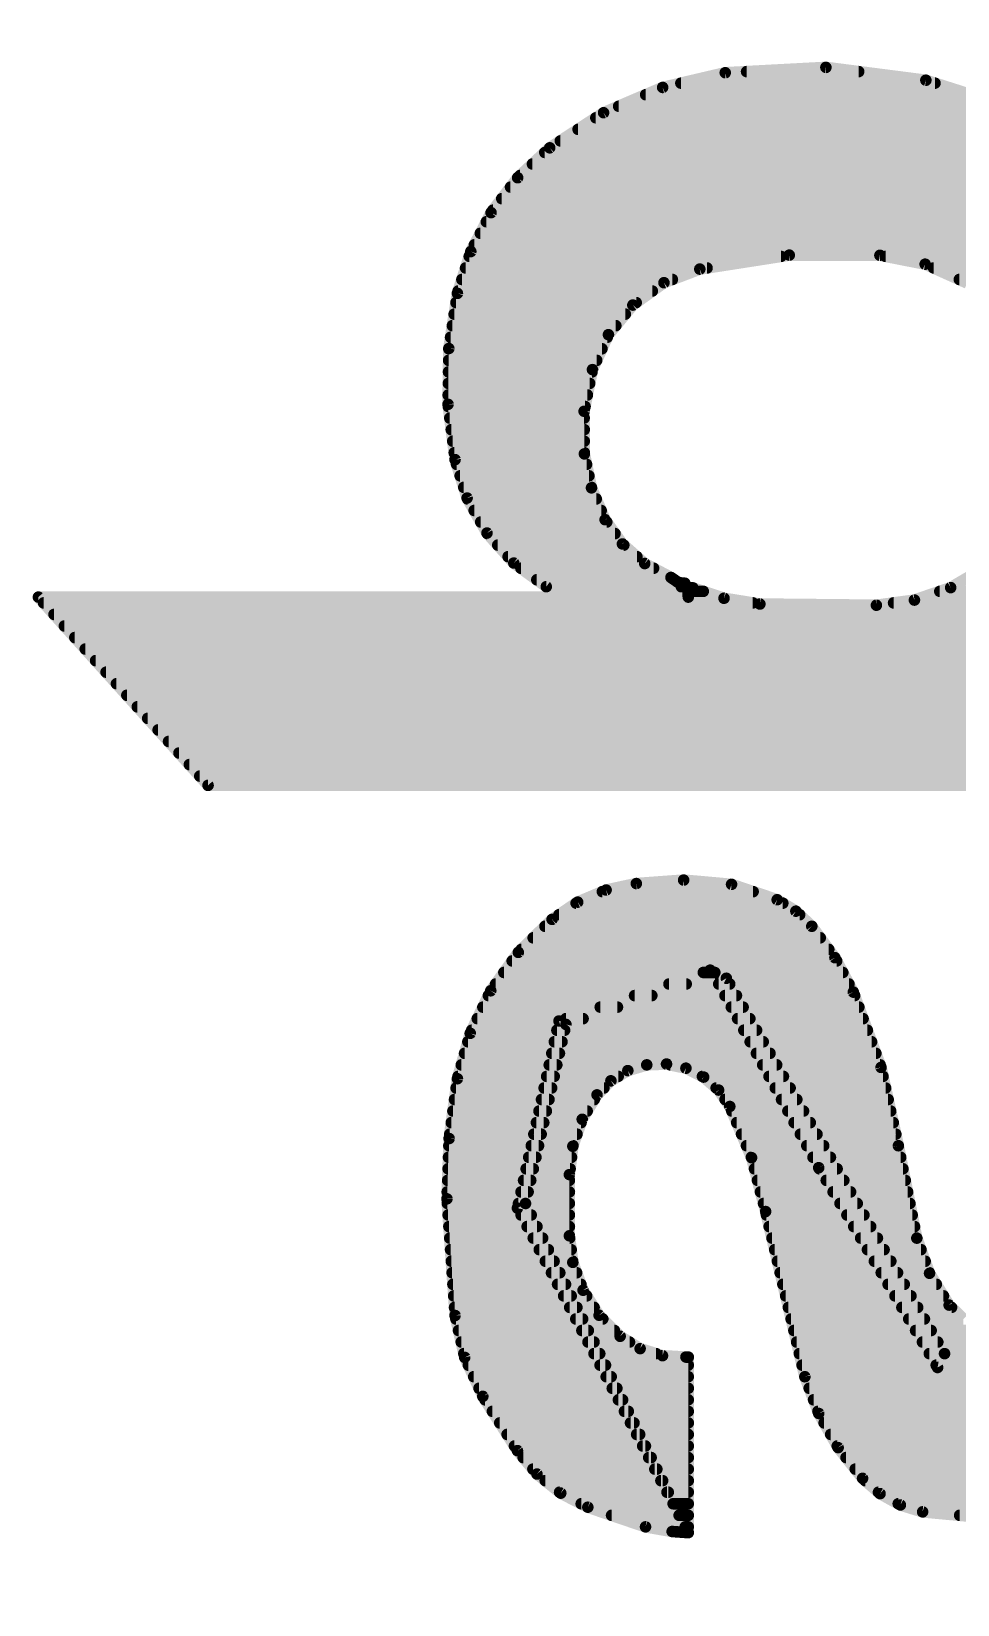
# Model space of a CAD drawing. Extents: x -6.3 to 52.2, y -19.1 to 23.1.
# Drawn here: x 7.496 to 9.533, y 5.189 to 8.648 of the extents above; entities that cross this region are included whole.
import ezdxf

# ---------------------------------------------------------------- set-up
doc = ezdxf.new("R2010")
doc.units = 0
for name, color, linetype in [('21', 41, 'CONTINUOUS'), ('22', 40, 'CONTINUOUS'), ('51', 53, 'CONTINUOUS')]:
    doc.layers.add(name, color=color, linetype=linetype)

msp = doc.modelspace()

# ---------------------------------------------------------------- linework, layer by layer
at = {"layer": '21', "const_width": 0.2032}
msp.add_lwpolyline([(10.932, 19.992, 0.6993), (10.932, -0.888)], format="xyb", dxfattribs=at)
at = {"layer": '22', "const_width": 0.0254}
for points in [[(9.2436, 8.5691), (9.0221, 8.5573)], [(9.4636, 8.5408), (9.2436, 8.5691)], [(9.0221, 8.5573), (8.8845, 8.525)], [(8.9245, 8.5344), (9.4837, 8.5344)], [(9.0691, 8.5598), (9.3158, 8.5598)], [(9.6749, 8.4734), (9.4636, 8.5408)], [(8.8845, 8.525), (8.7544, 8.4694)], [(8.847, 8.509), (9.5633, 8.509)], [(8.7544, 8.4694), (8.636, 8.3922)], [(8.7876, 8.4836), (9.6429, 8.4836)], [(8.6983, 8.4328), (9.7477, 8.4328)], [(8.7373, 8.4582), (9.7022, 8.4582)], [(8.6593, 8.4074), (9.7879, 8.4074)], [(8.636, 8.3922), (8.5653, 8.3264)], [(8.625, 8.382), (9.8165, 8.382)], [(8.5653, 8.3264), (8.5069, 8.2496)], [(8.5705, 8.3312), (9.8719, 8.3312)], [(8.5978, 8.3566), (9.8451, 8.3566)], [(8.5496, 8.3058), (9.8921, 8.3058)], [(8.5303, 8.2804), (9.9122, 8.2804)], [(8.5069, 8.2496), (8.4623, 8.164)], [(8.4964, 8.2296), (9.9477, 8.2296)], [(8.511, 8.255), (9.9323, 8.255)], [(8.4832, 8.2042), (9.963, 8.2042)], [(8.4623, 8.164), (8.4328, 8.0721)], [(8.4588, 8.1534), (9.145, 8.1534)], [(8.47, 8.1788), (9.9782, 8.1788)], [(8.9662, 8.1255), (9.1631, 8.1562)], [(9.1631, 8.1562), (9.3624, 8.1559)], [(9.3624, 8.1559), (9.462, 8.1364)], [(9.3751, 8.1534), (9.9913, 8.1534)], [(8.4507, 8.128), (8.9822, 8.128)], [(8.8873, 8.0956), (8.9662, 8.1255)], [(9.462, 8.1364), (9.5546, 8.0948)], [(9.4806, 8.128), (10.0012, 8.128)], [(8.4426, 8.1026), (8.9059, 8.1026)], [(8.8188, 8.0464), (8.8873, 8.0956)], [(9.5372, 8.1026), (10.0111, 8.1026)], [(8.4328, 8.0721), (8.4139, 7.9508)], [(8.4296, 8.0518), (8.8263, 8.0518)], [(8.4344, 8.0772), (8.8617, 8.0772)], [(8.4257, 8.0264), (8.8023, 8.0264)], [(8.7651, 7.9812), (8.8188, 8.0464)], [(8.4217, 8.001), (8.7814, 8.001)], [(8.73, 7.9045), (8.7651, 7.9812)], [(8.4139, 7.9508), (8.4122, 7.8281)], [(8.4139, 7.9502), (8.7509, 7.9502)], [(8.4178, 7.9756), (8.7625, 7.9756)], [(8.4135, 7.9248), (8.7393, 7.9248)], [(8.4132, 7.8994), (8.729, 7.8994)], [(8.7116, 7.8127), (8.73, 7.9045)], [(8.4125, 7.8486), (8.7188, 7.8486)], [(8.4128, 7.874), (8.7239, 7.874)], [(8.4122, 7.8281), (8.4277, 7.7064)], [(8.4128, 7.8232), (8.7137, 7.8232)], [(8.7122, 7.7191), (8.7116, 7.8127)], [(8.416, 7.7978), (8.7117, 7.7978)], [(8.4193, 7.7724), (8.7119, 7.7724)], [(8.4225, 7.747), (8.712, 7.747)], [(8.4258, 7.7216), (8.7122, 7.7216)], [(8.4277, 7.7064), (8.4541, 7.622)], [(8.7279, 7.6444), (8.7122, 7.7191)], [(8.4309, 7.6962), (8.717, 7.6962)], [(8.4388, 7.6708), (8.7223, 7.6708)], [(8.4468, 7.6454), (8.7277, 7.6454)], [(8.7579, 7.5743), (8.7279, 7.6444)], [(8.4541, 7.622), (8.4978, 7.545)], [(8.4552, 7.62), (8.7383, 7.62)], [(8.4697, 7.5946), (8.7492, 7.5946)], [(8.4841, 7.5692), (8.7615, 7.5692)], [(8.7958, 7.5211), (8.7579, 7.5743)], [(8.4978, 7.545), (8.5568, 7.479)], [(8.4989, 7.5438), (8.7796, 7.5438)], [(8.5216, 7.5184), (8.7989, 7.5184)], [(8.845, 7.478), (8.7958, 7.5211)], [(8.5443, 7.493), (8.8278, 7.493)], [(8.5568, 7.479), (8.6284, 7.427)], [(8.5725, 7.4676), (8.8645, 7.4676)], [(8.9027, 7.4473), (8.845, 7.478)], [(9.591, 7.4676), (9.5182, 7.425)], [(8.6075, 7.4422), (8.9103, 7.4422)], [(8.6284, 7.427), (8.9256, 7.427)], [(8.9103, 7.4422), (8.9027, 7.4473)], [(8.9184, 7.4366), (8.9103, 7.4422)], [(8.9281, 7.4346), (8.9184, 7.4366)], [(8.9256, 7.427), (8.9332, 7.4346)], [(8.9332, 7.4346), (8.9281, 7.4346)], [(8.9408, 7.4041), (7.5108, 7.4041)], [(7.5108, 7.4041), (7.8842, 6.9901)], [(7.5223, 7.3914), (9.0828, 7.3914)], [(8.9414, 7.4205), (8.9408, 7.4168)], [(8.9408, 7.4168), (8.9408, 7.4041)], [(8.9408, 7.4168), (8.9738, 7.4168)], [(8.9438, 7.4235), (8.9414, 7.4205)], [(8.9473, 7.4249), (8.9438, 7.4235)], [(8.951, 7.4244), (8.9473, 7.4249)], [(9.0195, 7.4016), (8.951, 7.4244)], [(9.0983, 7.3889), (9.0195, 7.4016)], [(9.4384, 7.3976), (9.3548, 7.3863)], [(9.3926, 7.3914), (9.8072, 7.3914)], [(9.5182, 7.425), (9.4384, 7.3976)], [(9.4943, 7.4168), (9.8353, 7.4168)], [(7.5452, 7.366), (10.0128, 7.366)], [(9.3548, 7.3863), (9.0983, 7.3889)], [(7.5681, 7.3406), (10.008, 7.3406)], [(7.591, 7.3152), (10.0032, 7.3152)], [(7.6139, 7.2898), (9.9984, 7.2898)], [(7.6368, 7.2644), (9.9936, 7.2644)], [(7.6597, 7.239), (9.9887, 7.239)], [(7.6826, 7.2136), (9.9839, 7.2136)], [(7.7055, 7.1882), (9.9791, 7.1882)], [(7.7284, 7.1628), (9.9743, 7.1628)], [(7.7513, 7.1374), (9.9695, 7.1374)], [(7.7743, 7.112), (9.9647, 7.112)], [(7.7972, 7.0866), (9.9599, 7.0866)], [(7.8201, 7.0612), (9.9551, 7.0612)], [(7.843, 7.0358), (9.9503, 7.0358)], [(7.8659, 7.0104), (9.9454, 7.0104)], [(7.8842, 6.9901), (9.9416, 6.9901)], [(8.7601, 6.7599), (8.8265, 6.7742)], [(8.8265, 6.7742), (8.9306, 6.7818)], [(8.9306, 6.7818), (9.0361, 6.7724)], [(9.0361, 6.7724), (9.1364, 6.7386)], [(8.6975, 6.7333), (8.7601, 6.7599)], [(8.7518, 6.7564), (9.0835, 6.7564)], [(9.1364, 6.7386), (9.1776, 6.7134)], [(8.6411, 6.6954), (8.6975, 6.7333)], [(8.6563, 6.7056), (9.1859, 6.7056)], [(8.694, 6.731), (9.1488, 6.731)], [(9.1776, 6.7134), (9.2126, 6.6802)], [(8.5668, 6.6228), (8.6411, 6.6954)], [(8.6255, 6.6802), (9.2126, 6.6802)], [(9.2126, 6.6802), (9.2635, 6.6111)], [(8.5995, 6.6548), (9.2313, 6.6548)], [(8.5062, 6.5384), (8.5668, 6.6228)], [(8.5533, 6.604), (9.2673, 6.604)], [(8.5735, 6.6294), (9.25, 6.6294)], [(9.2635, 6.6111), (9.304, 6.5354)], [(8.535, 6.5786), (9.2809, 6.5786)], [(8.6563, 6.4719), (8.9891, 6.5837)], [(8.9967, 6.5735), (8.6716, 6.4643)], [(8.9739, 6.5786), (8.9993, 6.5786)], [(8.9891, 6.5837), (9.0246, 6.5659)], [(9.2278, 6.1493), (8.9967, 6.5735)], [(9.0246, 6.5659), (9.5047, 5.7404)], [(8.461, 6.4449), (8.5062, 6.5384)], [(8.501, 6.5278), (8.8606, 6.5278)], [(8.5168, 6.5532), (8.9363, 6.5532)], [(8.8227, 6.5278), (9.0468, 6.5278)], [(8.8983, 6.5532), (9.032, 6.5532)], [(9.0078, 6.5532), (9.2945, 6.5532)], [(9.0216, 6.5278), (9.3068, 6.5278)], [(9.304, 6.5354), (9.365, 6.3699)], [(8.4888, 6.5024), (8.785, 6.5024)], [(8.7471, 6.5024), (9.0615, 6.5024)], [(9.0354, 6.5024), (9.3162, 6.5024)], [(8.4765, 6.477), (8.7094, 6.477)], [(8.5649, 6.0604), (8.6563, 6.4719)], [(8.6716, 6.4643), (8.5827, 6.0706)], [(8.6715, 6.477), (9.0763, 6.477)], [(9.0493, 6.477), (9.3255, 6.477)], [(8.4328, 6.3449), (8.461, 6.4449)], [(8.4558, 6.4262), (8.663, 6.4262)], [(8.4643, 6.4516), (8.6687, 6.4516)], [(8.6461, 6.4262), (9.1058, 6.4262)], [(8.6518, 6.4516), (9.0911, 6.4516)], [(9.0631, 6.4516), (9.3349, 6.4516)], [(9.077, 6.4262), (9.3442, 6.4262)], [(8.4486, 6.4008), (8.6573, 6.4008)], [(8.6405, 6.4008), (9.1206, 6.4008)], [(9.0908, 6.4008), (9.3536, 6.4008)], [(8.4414, 6.3754), (8.6515, 6.3754)], [(8.6349, 6.3754), (8.8494, 6.3754)], [(8.8078, 6.3628), (8.7706, 6.3403)], [(8.8494, 6.3754), (8.8078, 6.3628)], [(8.893, 6.3772), (8.8494, 6.3754)], [(8.9356, 6.3681), (8.893, 6.3772)], [(8.9016, 6.3754), (9.1354, 6.3754)], [(8.9746, 6.3486), (8.9356, 6.3681)], [(9.1046, 6.3754), (9.3629, 6.3754)], [(9.365, 6.3699), (9.4031, 6.1976)], [(8.4146, 6.2134), (8.4328, 6.3449)], [(8.43, 6.3246), (8.6401, 6.3246)], [(8.4342, 6.35), (8.6458, 6.35)], [(8.6236, 6.3246), (8.7551, 6.3246)], [(8.6292, 6.35), (8.7866, 6.35)], [(8.7706, 6.3403), (8.7401, 6.3094)], [(8.9719, 6.35), (9.1502, 6.35)], [(9.0075, 6.32), (8.9746, 6.3486)], [(9.0022, 6.3246), (9.1649, 6.3246)], [(9.0322, 6.284), (9.0075, 6.32)], [(9.1185, 6.35), (9.3694, 6.35)], [(9.1323, 6.3246), (9.375, 6.3246)], [(8.4265, 6.2992), (8.6343, 6.2992)], [(8.6179, 6.2992), (8.7339, 6.2992)], [(8.7401, 6.3094), (8.7074, 6.2558)], [(9.0218, 6.2992), (9.1797, 6.2992)], [(9.0801, 6.1713), (9.0322, 6.284)], [(9.1461, 6.2992), (9.3806, 6.2992)], [(8.4229, 6.2738), (8.6286, 6.2738)], [(8.6123, 6.2738), (8.7184, 6.2738)], [(8.7074, 6.2558), (8.6868, 6.1964)], [(9.0365, 6.2738), (9.1945, 6.2738)], [(9.16, 6.2738), (9.3862, 6.2738)], [(8.4159, 6.223), (8.6171, 6.223)], [(8.4194, 6.2484), (8.6228, 6.2484)], [(8.601, 6.223), (8.696, 6.223)], [(8.6067, 6.2484), (8.7049, 6.2484)], [(9.0473, 6.2484), (9.2093, 6.2484)], [(9.0581, 6.223), (9.224, 6.223)], [(9.1738, 6.2484), (9.3919, 6.2484)], [(9.1876, 6.223), (9.3975, 6.223)], [(8.4099, 6.0808), (8.4146, 6.2134)], [(8.414, 6.1976), (8.6114, 6.1976)], [(8.5954, 6.1976), (8.6872, 6.1976)], [(8.6868, 6.1964), (8.6792, 6.1341)], [(9.0689, 6.1976), (9.2388, 6.1976)], [(9.2015, 6.1976), (9.4031, 6.1976)], [(9.4031, 6.1976), (9.4437, 5.9944)], [(8.4122, 6.1468), (8.5999, 6.1468)], [(8.4131, 6.1722), (8.6056, 6.1722)], [(8.5841, 6.1468), (8.6808, 6.1468)], [(8.5897, 6.1722), (8.6839, 6.1722)], [(9.0797, 6.1722), (9.2536, 6.1722)], [(9.111, 6.0528), (9.0801, 6.1713)], [(9.0865, 6.1468), (9.2683, 6.1468)], [(9.2153, 6.1722), (9.4082, 6.1722)], [(9.4894, 5.7099), (9.2278, 6.1493)], [(9.2293, 6.1468), (9.4132, 6.1468)], [(8.4113, 6.1214), (8.5942, 6.1214)], [(8.5784, 6.1214), (8.6792, 6.1214)], [(8.6792, 6.1341), (8.6792, 5.9995)], [(9.0931, 6.1214), (9.2831, 6.1214)], [(9.2444, 6.1214), (9.4183, 6.1214)], [(8.4277, 5.8242), (8.4099, 6.0808)], [(8.4104, 6.096), (8.5884, 6.096)], [(8.5728, 6.096), (8.6792, 6.096)], [(9.0997, 6.096), (9.2979, 6.096)], [(9.2595, 6.096), (9.4234, 6.096)], [(8.4106, 6.0706), (8.5827, 6.0706)], [(8.4124, 6.0452), (8.5953, 6.0452)], [(8.9408, 5.3467), (8.5649, 6.0604)], [(8.5672, 6.0706), (8.6792, 6.0706)], [(8.5729, 6.0452), (8.6792, 6.0452)], [(8.5827, 6.0706), (8.9408, 5.3467)], [(9.1064, 6.0706), (9.3127, 6.0706)], [(9.1973, 5.6896), (9.111, 6.0528)], [(9.1128, 6.0452), (9.3274, 6.0452)], [(9.2747, 6.0706), (9.4285, 6.0706)], [(9.2898, 6.0452), (9.4336, 6.0452)], [(8.4141, 6.0198), (8.6078, 6.0198)], [(8.5863, 6.0198), (8.6792, 6.0198)], [(9.1188, 6.0198), (9.3422, 6.0198)], [(9.3049, 6.0198), (9.4386, 6.0198)], [(8.4159, 5.9944), (8.6204, 5.9944)], [(8.5997, 5.9944), (8.6799, 5.9944)], [(8.6792, 5.9995), (8.6868, 5.9411)], [(9.1249, 5.9944), (9.357, 5.9944)], [(9.32, 5.9944), (9.4437, 5.9944)], [(9.4437, 5.9944), (9.4717, 5.9171)], [(8.4177, 5.969), (8.633, 5.969)], [(8.4194, 5.9436), (8.6455, 5.9436)], [(8.613, 5.969), (8.6832, 5.969)], [(8.6264, 5.9436), (8.6865, 5.9436)], [(8.6868, 5.9411), (8.7094, 5.8798)], [(9.1309, 5.969), (9.3717, 5.969)], [(9.137, 5.9436), (9.3865, 5.9436)], [(9.3351, 5.969), (9.4529, 5.969)], [(9.3503, 5.9436), (9.4621, 5.9436)], [(8.4212, 5.9182), (8.6581, 5.9182)], [(8.6398, 5.9182), (8.6952, 5.9182)], [(9.143, 5.9182), (9.4013, 5.9182)], [(9.3654, 5.9182), (9.4713, 5.9182)], [(9.4717, 5.9171), (9.5148, 5.8471)], [(8.4229, 5.8928), (8.6707, 5.8928)], [(8.6532, 5.8928), (8.7046, 5.8928)], [(8.7094, 5.8798), (8.7446, 5.8247)], [(9.149, 5.8928), (9.4161, 5.8928)], [(9.3805, 5.8928), (9.4866, 5.8928)], [(8.4247, 5.8674), (8.6832, 5.8674)], [(8.4265, 5.842), (8.6958, 5.842)], [(8.6666, 5.8674), (8.7173, 5.8674)], [(8.6799, 5.842), (8.7336, 5.842)], [(9.1551, 5.8674), (9.4308, 5.8674)], [(9.1611, 5.842), (9.4456, 5.842)], [(9.3956, 5.8674), (9.5023, 5.8674)], [(9.4108, 5.842), (9.5201, 5.842)], [(9.5148, 5.8471), (9.5466, 5.8164)], [(8.4489, 5.7321), (8.4277, 5.8242)], [(8.4295, 5.8166), (8.7083, 5.8166)], [(8.6933, 5.8166), (8.7527, 5.8166)], [(8.7446, 5.8247), (8.7909, 5.7785)], [(9.1671, 5.8166), (9.4604, 5.8166)], [(9.4259, 5.8166), (9.5464, 5.8166)], [(8.4353, 5.7912), (8.7209, 5.7912)], [(8.4412, 5.7658), (8.7335, 5.7658)], [(8.7067, 5.7912), (8.7782, 5.7912)], [(8.7201, 5.7658), (8.8115, 5.7658)], [(8.7909, 5.7785), (8.8349, 5.7514)], [(9.1732, 5.7912), (9.4752, 5.7912)], [(9.1792, 5.7658), (9.4899, 5.7658)], [(9.441, 5.7912), (9.6151, 5.7912)], [(9.4561, 5.7658), (9.8227, 5.7658)], [(8.447, 5.7404), (8.746, 5.7404)], [(8.4887, 5.6464), (8.4489, 5.7321)], [(8.7334, 5.7404), (8.8696, 5.7404)], [(8.8349, 5.7514), (8.8841, 5.7358)], [(8.8841, 5.7358), (8.9357, 5.7328)], [(8.9357, 5.7328), (8.9408, 5.7328)], [(8.9408, 5.7328), (8.9408, 5.3467)], [(9.1852, 5.7404), (9.5047, 5.7404)], [(9.4712, 5.7404), (9.8161, 5.7404)], [(9.5047, 5.7404), (9.779, 5.6921)], [(8.4569, 5.715), (8.7586, 5.715)], [(8.7468, 5.715), (8.9408, 5.715)], [(9.1913, 5.715), (9.6489, 5.715)], [(9.4864, 5.715), (9.8094, 5.715)], [(9.7942, 5.6566), (9.4894, 5.7099)], [(8.4687, 5.6896), (8.7712, 5.6896)], [(8.4804, 5.6642), (8.7837, 5.6642)], [(8.7602, 5.6896), (8.9408, 5.6896)], [(8.7736, 5.6642), (8.9408, 5.6642)], [(9.2279, 5.6088), (9.1973, 5.6896)], [(9.1973, 5.6896), (9.9958, 5.6896)], [(9.2069, 5.6642), (9.9859, 5.6642)], [(8.5649, 5.527), (8.4887, 5.6464)], [(8.4936, 5.6388), (8.7963, 5.6388)], [(8.787, 5.6388), (8.9408, 5.6388)], [(9.2165, 5.6388), (9.9729, 5.6388)], [(8.5098, 5.6134), (8.8089, 5.6134)], [(8.8003, 5.6134), (8.9408, 5.6134)], [(9.2261, 5.6134), (9.96, 5.6134)], [(9.2705, 5.5337), (9.2279, 5.6088)], [(8.526, 5.588), (8.8214, 5.588)], [(8.5422, 5.5626), (8.834, 5.5626)], [(8.8137, 5.588), (8.9408, 5.588)], [(8.8271, 5.5626), (8.9408, 5.5626)], [(9.2397, 5.588), (9.947, 5.588)], [(9.2541, 5.5626), (9.9341, 5.5626)], [(8.5584, 5.5372), (8.8466, 5.5372)], [(8.6079, 5.4755), (8.5649, 5.527)], [(8.8405, 5.5372), (8.9408, 5.5372)], [(9.2686, 5.5372), (9.9184, 5.5372)], [(9.3243, 5.4661), (9.2705, 5.5337)], [(8.5776, 5.5118), (8.8591, 5.5118)], [(8.8538, 5.5118), (8.9408, 5.5118)], [(9.288, 5.5118), (9.8986, 5.5118)], [(8.5989, 5.4864), (8.8717, 5.4864)], [(8.6603, 5.4335), (8.6079, 5.4755)], [(8.6261, 5.461), (8.8843, 5.461)], [(8.8672, 5.4864), (8.9408, 5.4864)], [(8.8806, 5.461), (8.9408, 5.461)], [(9.3082, 5.4864), (9.8739, 5.4864)], [(9.3628, 5.4325), (9.3243, 5.4661)], [(9.3301, 5.461), (9.8446, 5.461)], [(8.6577, 5.4356), (8.8968, 5.4356)], [(8.7198, 5.4026), (8.6603, 5.4335)], [(8.894, 5.4356), (8.9408, 5.4356)], [(9.3593, 5.4356), (9.8006, 5.4356)], [(9.4075, 5.4075), (9.3628, 5.4325)], [(8.7052, 5.4102), (8.9094, 5.4102)], [(8.8468, 5.3594), (8.7198, 5.4026)], [(8.7721, 5.3848), (8.922, 5.3848)], [(8.9074, 5.4102), (8.9408, 5.4102)], [(8.9207, 5.3848), (8.9408, 5.3848)], [(9.4028, 5.4102), (9.7303, 5.4102)], [(9.4564, 5.3924), (9.4075, 5.4075)], [(9.57, 5.3818), (9.4564, 5.3924)], [(9.538, 5.3848), (9.5962, 5.3848)], [(8.9052, 5.3492), (8.8468, 5.3594)], [(8.8468, 5.3594), (8.9345, 5.3594)], [(8.9341, 5.3594), (8.9408, 5.3594)], [(8.9408, 5.3467), (8.9052, 5.3492)]]:
    msp.add_lwpolyline(points, dxfattribs=at)
at = {"layer": '22', "const_width": 0.0127}
for points in [[(9.2444, 8.5754, 1), (9.2428, 8.5628)], [(9.2439, 8.5627, 1), (9.2433, 8.5754)], [(8.9245, 8.5407, 1), (8.9245, 8.5281)], [(9.0218, 8.5636, 1), (9.0224, 8.551)], [(9.0236, 8.5511, 1), (9.0206, 8.5635)], [(9.0691, 8.5662, 1), (9.0691, 8.5535)], [(9.3158, 8.5535, 1), (9.3158, 8.5662)], [(9.4655, 8.5469, 1), (9.4617, 8.5348)], [(9.4628, 8.5345, 1), (9.4644, 8.5471)], [(9.4837, 8.5281, 1), (9.4837, 8.5407)], [(8.847, 8.5153, 1), (8.847, 8.5027)], [(8.883, 8.5312, 1), (8.8859, 8.5188)], [(8.8869, 8.5192, 1), (8.882, 8.5308)], [(8.752, 8.4752, 1), (8.7569, 8.4636)], [(8.7579, 8.4641, 1), (8.751, 8.4747)], [(8.7876, 8.49, 1), (8.7876, 8.4773)], [(8.6983, 8.4391, 1), (8.6983, 8.4265)], [(8.7373, 8.4645, 1), (8.7373, 8.4519)], [(8.6593, 8.4138, 1), (8.6593, 8.4011)], [(8.625, 8.3883, 1), (8.625, 8.3757)], [(8.6325, 8.3975, 1), (8.6395, 8.3869)], [(8.6403, 8.3876, 1), (8.6317, 8.3968)], [(8.561, 8.3311, 1), (8.5697, 8.3218)], [(8.5704, 8.3226, 1), (8.5603, 8.3303)], [(8.5705, 8.3376, 1), (8.5705, 8.3249)], [(8.5978, 8.3629, 1), (8.5978, 8.3503)], [(8.5496, 8.3121, 1), (8.5496, 8.2995)], [(8.5303, 8.2867, 1), (8.5303, 8.2741)], [(8.4964, 8.2359, 1), (8.4964, 8.2233)], [(8.5018, 8.2535, 1), (8.5119, 8.2458)], [(8.5125, 8.2467, 1), (8.5012, 8.2526)], [(8.511, 8.2614, 1), (8.511, 8.2487)], [(8.4832, 8.2105, 1), (8.4832, 8.1979)], [(8.4588, 8.1597, 1), (8.4588, 8.1471)], [(8.4566, 8.167, 1), (8.4679, 8.1611)], [(8.4683, 8.1621, 1), (8.4562, 8.166)], [(8.47, 8.1852, 1), (8.47, 8.1725)], [(9.145, 8.1471, 1), (9.145, 8.1597)], [(9.1631, 8.1626, 1), (9.1631, 8.1499)], [(9.1641, 8.15, 1), (9.1621, 8.1625)], [(9.3636, 8.1621, 1), (9.3612, 8.1497)], [(9.3624, 8.1496, 1), (9.3624, 8.1622)], [(9.3751, 8.1597, 1), (9.3751, 8.1471)], [(8.4507, 8.1343, 1), (8.4507, 8.1217)], [(8.9652, 8.1318, 1), (8.9672, 8.1192)], [(8.9685, 8.1196, 1), (8.9639, 8.1314)], [(8.9822, 8.1217, 1), (8.9822, 8.1343)], [(9.4646, 8.1421, 1), (9.4594, 8.1306)], [(9.4608, 8.1301, 1), (9.4632, 8.1426)], [(9.4806, 8.1343, 1), (9.4806, 8.1217)], [(8.4426, 8.109, 1), (8.4426, 8.0963)], [(8.8851, 8.1015, 1), (8.8896, 8.0896)], [(8.891, 8.0904, 1), (8.8836, 8.1007)], [(8.9059, 8.0963, 1), (8.9059, 8.109)], [(9.5372, 8.109, 1), (9.5372, 8.0963)], [(8.4296, 8.0581, 1), (8.4296, 8.0455)], [(8.4391, 8.0711, 1), (8.4265, 8.0731)], [(8.4268, 8.074, 1), (8.4388, 8.0702)], [(8.4344, 8.0836, 1), (8.4344, 8.0709)], [(8.8263, 8.0455, 1), (8.8263, 8.0581)], [(8.8617, 8.0709, 1), (8.8617, 8.0836)], [(8.4257, 8.0328, 1), (8.4257, 8.0201)], [(8.8023, 8.0201, 1), (8.8023, 8.0328)], [(8.8151, 8.0515, 1), (8.8225, 8.0412)], [(8.8237, 8.0423, 1), (8.8139, 8.0504)], [(8.4217, 8.0074, 1), (8.4217, 7.9947)], [(8.7602, 7.9853, 1), (8.77, 7.9772)], [(8.7709, 7.9786, 1), (8.7593, 7.9839)], [(8.7814, 7.9947, 1), (8.7814, 8.0074)], [(8.4202, 7.9508, 1), (8.4075, 7.9509)], [(8.4139, 7.9566, 1), (8.4139, 7.9439)], [(8.4076, 7.9518, 1), (8.4202, 7.9499)], [(8.4178, 7.982, 1), (8.4178, 7.9692)], [(8.7509, 7.9439, 1), (8.7509, 7.9566)], [(8.7625, 7.9692, 1), (8.7625, 7.982)], [(8.4135, 7.9312, 1), (8.4135, 7.9184)], [(8.7393, 7.9184, 1), (8.7393, 7.9312)], [(8.4132, 7.9058, 1), (8.4132, 7.893)], [(8.7242, 7.9071, 1), (8.7358, 7.9019)], [(8.7362, 7.9033, 1), (8.7238, 7.9057)], [(8.729, 7.893, 1), (8.729, 7.9058)], [(8.4125, 7.855, 1), (8.4125, 7.8422)], [(8.4128, 7.8804, 1), (8.4128, 7.8677)], [(8.7188, 7.8422, 1), (8.7188, 7.855)], [(8.7239, 7.8677, 1), (8.7239, 7.8804)], [(8.4058, 7.8282, 1), (8.4185, 7.828)], [(8.4185, 7.8289, 1), (8.4059, 7.8273)], [(8.4128, 7.8296, 1), (8.4128, 7.8168)], [(8.718, 7.8128, 1), (8.7053, 7.8127)], [(8.7054, 7.814, 1), (8.7178, 7.8115)], [(8.7137, 7.8168, 1), (8.7137, 7.8296)], [(8.416, 7.8042, 1), (8.416, 7.7915)], [(8.4193, 7.7788, 1), (8.4193, 7.766)], [(8.7117, 7.7915, 1), (8.7117, 7.8042)], [(8.7119, 7.766, 1), (8.7119, 7.7788)], [(8.4225, 7.7534, 1), (8.4225, 7.7407)], [(8.712, 7.7407, 1), (8.712, 7.7534)], [(8.4258, 7.728, 1), (8.4258, 7.7153)], [(8.4338, 7.7083, 1), (8.4216, 7.7045)], [(8.7184, 7.7204, 1), (8.706, 7.7178)], [(8.7059, 7.7191, 1), (8.7185, 7.7191)], [(8.7122, 7.7153, 1), (8.7122, 7.728)], [(8.4214, 7.7056, 1), (8.434, 7.7072)], [(8.4309, 7.7026, 1), (8.4309, 7.6898)], [(8.4388, 7.6772, 1), (8.4388, 7.6645)], [(8.717, 7.6898, 1), (8.717, 7.7026)], [(8.7223, 7.6645, 1), (8.7223, 7.6772)], [(8.4468, 7.6518, 1), (8.4468, 7.6391)], [(8.7337, 7.6469, 1), (8.722, 7.6419)], [(8.7217, 7.6431, 1), (8.7341, 7.6457)], [(8.7277, 7.6391, 1), (8.7277, 7.6518)], [(8.4597, 7.6251, 1), (8.4486, 7.6188)], [(8.4481, 7.6201, 1), (8.4602, 7.6238)], [(8.4552, 7.6264, 1), (8.4552, 7.6136)], [(8.7383, 7.6136, 1), (8.7383, 7.6264)], [(8.4697, 7.601, 1), (8.4697, 7.5883)], [(8.4841, 7.5756, 1), (8.4841, 7.5629)], [(8.7492, 7.5883, 1), (8.7492, 7.601)], [(8.7631, 7.578, 1), (8.7527, 7.5706)], [(8.7521, 7.5718, 1), (8.7637, 7.5768)], [(8.7615, 7.5629, 1), (8.7615, 7.5756)], [(8.5026, 7.5492, 1), (8.4931, 7.5408)], [(8.4923, 7.5419, 1), (8.5034, 7.5481)], [(8.4989, 7.5502, 1), (8.4989, 7.5374)], [(8.7796, 7.5374, 1), (8.7796, 7.5502)], [(8.5216, 7.5248, 1), (8.5216, 7.5121)], [(8.8, 7.5258, 1), (8.7917, 7.5163)], [(8.7907, 7.5174, 1), (8.801, 7.5248)], [(8.7989, 7.5121, 1), (8.7989, 7.5248)], [(8.5443, 7.4994, 1), (8.5443, 7.4867)], [(8.5605, 7.4842, 1), (8.5531, 7.4739)], [(8.5521, 7.4748, 1), (8.5615, 7.4833)], [(8.5725, 7.474, 1), (8.5725, 7.4612)], [(8.8278, 7.4867, 1), (8.8278, 7.4994)], [(8.848, 7.4836, 1), (8.842, 7.4724)], [(8.8408, 7.4732, 1), (8.8492, 7.4827)], [(8.8645, 7.4612, 1), (8.8645, 7.474)], [(8.6075, 7.4486, 1), (8.6075, 7.4359)], [(8.6284, 7.4334, 1), (8.6284, 7.4207)], [(8.6247, 7.4219, 1), (8.6321, 7.4321)], [(8.9062, 7.4526, 1), (8.8992, 7.442)], [(8.8997, 7.4417, 1), (8.9057, 7.4529)], [(8.9139, 7.4474, 1), (8.9067, 7.437)], [(8.9068, 7.4369, 1), (8.9138, 7.4475)], [(8.9103, 7.4359, 1), (8.9103, 7.4486)], [(8.9197, 7.4428, 1), (8.9172, 7.4304)], [(8.9148, 7.4314, 1), (8.922, 7.4418)], [(8.9281, 7.441, 1), (8.9281, 7.4283)], [(8.9256, 7.4207, 1), (8.9256, 7.4334)], [(8.9268, 7.4284, 1), (8.9294, 7.4408)], [(8.9377, 7.4301, 1), (8.9287, 7.4391)], [(8.9332, 7.4283, 1), (8.9332, 7.441)], [(7.5108, 7.4105, 1), (7.5108, 7.3978)], [(7.5155, 7.4084, 1), (7.5061, 7.3998)], [(7.5223, 7.3978, 1), (7.5223, 7.385)], [(8.9211, 7.4315, 1), (8.9301, 7.4225)], [(8.9408, 7.4232, 1), (8.9408, 7.4104)], [(8.9345, 7.4178, 1), (8.9471, 7.4158)], [(8.9472, 7.4168, 1), (8.9345, 7.4168)], [(8.9345, 7.4041, 1), (8.9472, 7.4041)], [(8.9364, 7.4245, 1), (8.9464, 7.4166)], [(8.9477, 7.4195, 1), (8.9351, 7.4215)], [(8.9414, 7.4294, 1), (8.9461, 7.4176)], [(8.9487, 7.4195, 1), (8.9388, 7.4274)], [(8.9481, 7.4312, 1), (8.9464, 7.4186)], [(8.9408, 7.3978, 1), (8.9408, 7.4105)], [(8.953, 7.4304, 1), (8.949, 7.4184)], [(8.9496, 7.419, 1), (8.9449, 7.4308)], [(8.9502, 7.4181, 1), (8.9518, 7.4307)], [(8.9738, 7.4104, 1), (8.9738, 7.4232)], [(9.0205, 7.4079, 1), (9.0185, 7.3953)], [(9.0175, 7.3956, 1), (9.0215, 7.4076)], [(9.0828, 7.385, 1), (9.0828, 7.3978)], [(9.3926, 7.3978, 1), (9.3926, 7.385)], [(9.4363, 7.4036, 1), (9.4405, 7.3916)], [(9.4393, 7.3913, 1), (9.4376, 7.4039)], [(9.4943, 7.4232, 1), (9.4943, 7.4104)], [(9.515, 7.4305, 1), (9.5214, 7.4195)], [(9.5202, 7.419, 1), (9.5161, 7.431)], [(7.5452, 7.3724, 1), (7.5452, 7.3597)], [(9.0984, 7.3952, 1), (9.0982, 7.3826)], [(9.0973, 7.3826, 1), (9.0993, 7.3952)], [(9.354, 7.3926, 1), (9.3556, 7.38)], [(9.3547, 7.38, 1), (9.3549, 7.3926)], [(7.5681, 7.347, 1), (7.5681, 7.3342)], [(7.591, 7.3216, 1), (7.591, 7.3088)], [(7.6139, 7.2962, 1), (7.6139, 7.2835)], [(7.6368, 7.2708, 1), (7.6368, 7.258)], [(7.6597, 7.2454, 1), (7.6597, 7.2327)], [(7.6826, 7.22, 1), (7.6826, 7.2073)], [(7.7055, 7.1946, 1), (7.7055, 7.1818)], [(7.7284, 7.1692, 1), (7.7284, 7.1565)], [(7.7513, 7.1438, 1), (7.7513, 7.1311)], [(7.7743, 7.1184, 1), (7.7743, 7.1056)], [(7.7972, 7.093, 1), (7.7972, 7.0803)], [(7.8201, 7.0676, 1), (7.8201, 7.0549)], [(7.843, 7.0422, 1), (7.843, 7.0294)], [(7.8659, 7.0168, 1), (7.8659, 7.0041)], [(7.8842, 6.9965, 1), (7.8842, 6.9837)], [(7.8795, 6.9858, 1), (7.8889, 6.9944)], [(8.826, 6.7805, 1), (8.827, 6.7679)], [(8.8278, 6.768, 1), (8.8252, 6.7804)], [(8.9312, 6.7881, 1), (8.93, 6.7755)], [(8.9311, 6.7755, 1), (8.9301, 6.7881)], [(9.0381, 6.7784, 1), (9.034, 6.7664)], [(9.0355, 6.7661, 1), (9.0366, 6.7787)], [(8.7518, 6.7628, 1), (8.7518, 6.75)], [(8.7587, 6.7661, 1), (8.7614, 6.7537)], [(8.7625, 6.7541, 1), (8.7576, 6.7658)], [(9.0835, 6.75, 1), (9.0835, 6.7628)], [(9.1397, 6.744, 1), (9.1331, 6.7332)], [(9.1344, 6.7326, 1), (9.1384, 6.7446)], [(8.6563, 6.712, 1), (8.6563, 6.6993)], [(8.694, 6.7374, 1), (8.694, 6.7247)], [(8.695, 6.7392, 1), (8.7, 6.7275)], [(8.701, 6.7281, 1), (8.694, 6.7386)], [(9.1488, 6.7247, 1), (9.1488, 6.7374)], [(9.182, 6.718, 1), (9.1732, 6.7088)], [(9.1743, 6.708, 1), (9.1809, 6.7189)], [(9.1859, 6.6993, 1), (9.1859, 6.712)], [(8.6255, 6.6866, 1), (8.6255, 6.6738)], [(8.6376, 6.7007, 1), (8.6446, 6.6901)], [(8.6455, 6.6909, 1), (8.6367, 6.6999)], [(9.2177, 6.684, 1), (9.2075, 6.6764)], [(9.2082, 6.6756, 1), (9.217, 6.6848)], [(9.2126, 6.6738, 1), (9.2126, 6.6866)], [(8.5995, 6.6612, 1), (8.5995, 6.6485)], [(9.2313, 6.6485, 1), (9.2313, 6.6612)], [(8.5533, 6.6104, 1), (8.5533, 6.5976)], [(8.5624, 6.6273, 1), (8.5712, 6.6183)], [(8.572, 6.6191, 1), (8.5616, 6.6265)], [(8.5735, 6.6358, 1), (8.5735, 6.6231)], [(9.25, 6.6231, 1), (9.25, 6.6358)], [(9.2691, 6.6141, 1), (9.2579, 6.6081)], [(9.2584, 6.6073, 1), (9.2686, 6.6148)], [(9.2673, 6.5976, 1), (9.2673, 6.6104)], [(8.535, 6.585, 1), (8.535, 6.5723)], [(8.9739, 6.585, 1), (8.9739, 6.5723)], [(8.9919, 6.5894, 1), (8.9863, 6.578)], [(8.9911, 6.5777, 1), (8.9871, 6.5897)], [(9.0023, 6.5765, 1), (8.9911, 6.5705)], [(8.9987, 6.5675, 1), (8.9947, 6.5795)], [(8.9993, 6.5723, 1), (8.9993, 6.585)], [(9.0301, 6.5691, 1), (9.0191, 6.5627)], [(9.0218, 6.5602, 1), (9.0274, 6.5716)], [(9.2809, 6.5723, 1), (9.2809, 6.585)], [(8.501, 6.5342, 1), (8.501, 6.5214)], [(8.501, 6.5421, 1), (8.5113, 6.5347)], [(8.5119, 6.5357, 1), (8.5004, 6.5412)], [(8.5168, 6.5596, 1), (8.5168, 6.5469)], [(8.8227, 6.5342, 1), (8.8227, 6.5214)], [(8.8606, 6.5214, 1), (8.8606, 6.5342)], [(8.8983, 6.5596, 1), (8.8983, 6.5469)], [(8.9363, 6.5469, 1), (8.9363, 6.5596)], [(9.0078, 6.5596, 1), (9.0078, 6.5469)], [(9.0216, 6.5342, 1), (9.0216, 6.5214)], [(9.032, 6.5469, 1), (9.032, 6.5596)], [(9.0468, 6.5214, 1), (9.0468, 6.5342)], [(9.2945, 6.5469, 1), (9.2945, 6.5596)], [(9.31, 6.5376, 1), (9.298, 6.5332)], [(9.2984, 6.5324, 1), (9.3096, 6.5384)], [(9.3068, 6.5214, 1), (9.3068, 6.5342)], [(8.4888, 6.5088, 1), (8.4888, 6.4961)], [(8.7471, 6.5088, 1), (8.7471, 6.4961)], [(8.785, 6.4961, 1), (8.785, 6.5088)], [(9.0354, 6.5088, 1), (9.0354, 6.4961)], [(9.0615, 6.4961, 1), (9.0615, 6.5088)], [(9.3162, 6.4961, 1), (9.3162, 6.5088)], [(8.4765, 6.4834, 1), (8.4765, 6.4707)], [(8.6543, 6.4779, 1), (8.6583, 6.4659)], [(8.6625, 6.4705, 1), (8.6501, 6.4733)], [(8.6715, 6.4834, 1), (8.6715, 6.4707)], [(8.6696, 6.4703, 1), (8.6736, 6.4583)], [(8.6778, 6.4629, 1), (8.6654, 6.4657)], [(8.7094, 6.4707, 1), (8.7094, 6.4834)], [(9.0493, 6.4834, 1), (9.0493, 6.4707)], [(9.0763, 6.4707, 1), (9.0763, 6.4834)], [(9.3255, 6.4707, 1), (9.3255, 6.4834)], [(8.4558, 6.4326, 1), (8.4558, 6.4199)], [(8.4553, 6.4476, 1), (8.4668, 6.4421)], [(8.4672, 6.4431, 1), (8.4549, 6.4466)], [(8.4643, 6.458, 1), (8.4643, 6.4452)], [(8.6461, 6.4326, 1), (8.6461, 6.4199)], [(8.6518, 6.458, 1), (8.6518, 6.4452)], [(8.663, 6.4199, 1), (8.663, 6.4326)], [(8.6687, 6.4452, 1), (8.6687, 6.458)], [(9.0631, 6.458, 1), (9.0631, 6.4452)], [(9.077, 6.4326, 1), (9.077, 6.4199)], [(9.0911, 6.4452, 1), (9.0911, 6.458)], [(9.1058, 6.4199, 1), (9.1058, 6.4326)], [(9.3349, 6.4452, 1), (9.3349, 6.458)], [(9.3442, 6.4199, 1), (9.3442, 6.4326)], [(8.4486, 6.4072, 1), (8.4486, 6.3944)], [(8.6405, 6.4072, 1), (8.6405, 6.3944)], [(8.6573, 6.3944, 1), (8.6573, 6.4072)], [(9.0908, 6.4072, 1), (9.0908, 6.3944)], [(9.1206, 6.3944, 1), (9.1206, 6.4072)], [(9.3536, 6.3944, 1), (9.3536, 6.4072)], [(8.4414, 6.3818, 1), (8.4414, 6.369)], [(8.6349, 6.3818, 1), (8.6349, 6.369)], [(8.6515, 6.369, 1), (8.6515, 6.3818)], [(8.806, 6.3689, 1), (8.8097, 6.3567)], [(8.8111, 6.3574, 1), (8.8045, 6.3682)], [(8.8491, 6.3817, 1), (8.8497, 6.3691)], [(8.8512, 6.3693, 1), (8.8476, 6.3815)], [(8.8494, 6.369, 1), (8.8494, 6.3818)], [(8.8943, 6.3835, 1), (8.8917, 6.371)], [(8.8932, 6.3709, 1), (8.8927, 6.3836)], [(8.9016, 6.3818, 1), (8.9016, 6.369)], [(8.9385, 6.3738, 1), (8.9328, 6.3624)], [(8.9343, 6.3619, 1), (8.937, 6.3743)], [(9.1046, 6.3818, 1), (9.1046, 6.369)], [(9.1354, 6.369, 1), (9.1354, 6.3818)], [(9.3712, 6.3712, 1), (9.3588, 6.3685)], [(9.359, 6.3677, 1), (9.3709, 6.372)], [(9.3629, 6.369, 1), (9.3629, 6.3818)], [(8.43, 6.331, 1), (8.43, 6.3182)], [(8.4267, 6.3466, 1), (8.4389, 6.3432)], [(8.4391, 6.344, 1), (8.4265, 6.3458)], [(8.4342, 6.3564, 1), (8.4342, 6.3437)], [(8.6236, 6.331, 1), (8.6236, 6.3182)], [(8.6292, 6.3564, 1), (8.6292, 6.3437)], [(8.6401, 6.3182, 1), (8.6401, 6.331)], [(8.6458, 6.3437, 1), (8.6458, 6.3564)], [(8.7551, 6.3182, 1), (8.7551, 6.331)], [(8.7673, 6.3458, 1), (8.7739, 6.3349)], [(8.7751, 6.3359, 1), (8.7661, 6.3448)], [(8.7866, 6.3437, 1), (8.7866, 6.3564)], [(8.9719, 6.3564, 1), (8.9719, 6.3437)], [(8.9788, 6.3534, 1), (8.9705, 6.3438)], [(8.9718, 6.3429, 1), (8.9775, 6.3543)], [(9.0022, 6.331, 1), (9.0022, 6.3182)], [(9.0128, 6.3236, 1), (9.0023, 6.3164)], [(9.0034, 6.3152, 1), (9.0117, 6.3248)], [(9.1185, 6.3564, 1), (9.1185, 6.3437)], [(9.1323, 6.331, 1), (9.1323, 6.3182)], [(9.1502, 6.3437, 1), (9.1502, 6.3564)], [(9.1649, 6.3182, 1), (9.1649, 6.331)], [(9.3694, 6.3437, 1), (9.3694, 6.3564)], [(9.375, 6.3182, 1), (9.375, 6.331)], [(8.4265, 6.3056, 1), (8.4265, 6.2928)], [(8.6179, 6.3056, 1), (8.6179, 6.2928)], [(8.6343, 6.2928, 1), (8.6343, 6.3056)], [(8.7356, 6.3139, 1), (8.7446, 6.3049)], [(8.7339, 6.2928, 1), (8.7339, 6.3056)], [(8.7455, 6.3061, 1), (8.7347, 6.3127)], [(9.0218, 6.3056, 1), (9.0218, 6.2928)], [(9.038, 6.2865, 1), (9.0264, 6.2815)], [(9.1461, 6.3056, 1), (9.1461, 6.2928)], [(9.1797, 6.2928, 1), (9.1797, 6.3056)], [(9.3806, 6.2928, 1), (9.3806, 6.3056)], [(8.4229, 6.2802, 1), (8.4229, 6.2675)], [(8.6123, 6.2802, 1), (8.6123, 6.2675)], [(8.6286, 6.2675, 1), (8.6286, 6.2802)], [(8.702, 6.2591, 1), (8.7129, 6.2525)], [(8.7134, 6.2537, 1), (8.7014, 6.2578)], [(8.7184, 6.2675, 1), (8.7184, 6.2802)], [(9.027, 6.2804, 1), (9.0374, 6.2876)], [(9.0365, 6.2802, 1), (9.0365, 6.2675)], [(9.16, 6.2802, 1), (9.16, 6.2675)], [(9.1945, 6.2675, 1), (9.1945, 6.2802)], [(9.3862, 6.2675, 1), (9.3862, 6.2802)], [(8.4159, 6.2294, 1), (8.4159, 6.2166)], [(8.4194, 6.2548, 1), (8.4194, 6.242)], [(8.601, 6.2294, 1), (8.601, 6.2166)], [(8.6067, 6.2548, 1), (8.6067, 6.242)], [(8.6171, 6.2166, 1), (8.6171, 6.2294)], [(8.6228, 6.242, 1), (8.6228, 6.2548)], [(8.696, 6.2166, 1), (8.696, 6.2294)], [(8.7049, 6.242, 1), (8.7049, 6.2548)], [(9.0473, 6.2548, 1), (9.0473, 6.242)], [(9.0581, 6.2294, 1), (9.0581, 6.2166)], [(9.1738, 6.2548, 1), (9.1738, 6.242)], [(9.1876, 6.2294, 1), (9.1876, 6.2166)], [(9.2093, 6.242, 1), (9.2093, 6.2548)], [(9.224, 6.2166, 1), (9.224, 6.2294)], [(9.3919, 6.242, 1), (9.3919, 6.2548)], [(9.3975, 6.2166, 1), (9.3975, 6.2294)], [(8.414, 6.204, 1), (8.414, 6.1913)], [(8.4209, 6.2132, 1), (8.4082, 6.2137)], [(8.4083, 6.2143, 1), (8.4209, 6.2126)], [(8.5954, 6.204, 1), (8.5954, 6.1913)], [(8.6114, 6.1913, 1), (8.6114, 6.204)], [(8.6808, 6.1985, 1), (8.6928, 6.1944)], [(8.6931, 6.1957, 1), (8.6805, 6.1972)], [(8.6872, 6.1913, 1), (8.6872, 6.204)], [(9.0689, 6.204, 1), (9.0689, 6.1913)], [(9.2015, 6.204, 1), (9.2015, 6.1913)], [(9.2388, 6.1913, 1), (9.2388, 6.204)], [(9.4093, 6.1988, 1), (9.3969, 6.1964)], [(9.3969, 6.1962, 1), (9.4093, 6.199)], [(9.4031, 6.1913, 1), (9.4031, 6.204)], [(8.4122, 6.1532, 1), (8.4122, 6.1405)], [(8.4131, 6.1786, 1), (8.4131, 6.1658)], [(8.5841, 6.1532, 1), (8.5841, 6.1405)], [(8.5897, 6.1786, 1), (8.5897, 6.1658)], [(8.5999, 6.1405, 1), (8.5999, 6.1532)], [(8.6056, 6.1658, 1), (8.6056, 6.1786)], [(8.6808, 6.1405, 1), (8.6808, 6.1532)], [(8.6839, 6.1658, 1), (8.6839, 6.1786)], [(9.0797, 6.1786, 1), (9.0797, 6.1658)], [(9.0862, 6.1729, 1), (9.0739, 6.1697)], [(9.0742, 6.1688, 1), (9.0859, 6.1738)], [(9.0865, 6.1532, 1), (9.0865, 6.1405)], [(9.2153, 6.1786, 1), (9.2153, 6.1658)], [(9.2333, 6.1525, 1), (9.2223, 6.1461)], [(9.2222, 6.1463, 1), (9.2334, 6.1523)], [(9.2293, 6.1532, 1), (9.2293, 6.1405)], [(9.2536, 6.1658, 1), (9.2536, 6.1786)], [(9.2683, 6.1405, 1), (9.2683, 6.1532)], [(9.4082, 6.1658, 1), (9.4082, 6.1786)], [(9.4132, 6.1405, 1), (9.4132, 6.1532)], [(8.4113, 6.1278, 1), (8.4113, 6.1151)], [(8.5784, 6.1278, 1), (8.5784, 6.1151)], [(8.5942, 6.1151, 1), (8.5942, 6.1278)], [(8.6729, 6.1349, 1), (8.6855, 6.1333)], [(8.6855, 6.1341, 1), (8.6729, 6.1341)], [(8.6792, 6.1151, 1), (8.6792, 6.1278)], [(9.0931, 6.1278, 1), (9.0931, 6.1151)], [(9.2444, 6.1278, 1), (9.2444, 6.1151)], [(9.2831, 6.1151, 1), (9.2831, 6.1278)], [(9.4183, 6.1151, 1), (9.4183, 6.1278)], [(8.4162, 6.0812, 1), (8.4036, 6.0804)], [(8.4104, 6.1024, 1), (8.4104, 6.0896)], [(8.5728, 6.1024, 1), (8.5728, 6.0896)], [(8.5884, 6.0896, 1), (8.5884, 6.1024)], [(8.6792, 6.0896, 1), (8.6792, 6.1024)], [(9.0997, 6.1024, 1), (9.0997, 6.0896)], [(9.2595, 6.1024, 1), (9.2595, 6.0896)], [(9.2979, 6.0896, 1), (9.2979, 6.1024)], [(9.4234, 6.0896, 1), (9.4234, 6.1024)], [(8.4036, 6.081, 1), (8.4162, 6.0806)], [(8.4106, 6.077, 1), (8.4106, 6.0643)], [(8.4124, 6.0516, 1), (8.4124, 6.0389)], [(8.5705, 6.0634, 1), (8.5593, 6.0574)], [(8.5587, 6.0618, 1), (8.5711, 6.059)], [(8.5672, 6.077, 1), (8.5672, 6.0643)], [(8.5729, 6.0516, 1), (8.5729, 6.0389)], [(8.5884, 6.0734, 1), (8.577, 6.0678)], [(8.5765, 6.072, 1), (8.5889, 6.0692)], [(8.5827, 6.0643, 1), (8.5827, 6.077)], [(8.5953, 6.0389, 1), (8.5953, 6.0516)], [(8.6792, 6.0643, 1), (8.6792, 6.077)], [(8.6792, 6.0389, 1), (8.6792, 6.0516)], [(9.1064, 6.077, 1), (9.1064, 6.0643)], [(9.1172, 6.0543, 1), (9.1048, 6.0513)], [(9.1049, 6.0512, 1), (9.1171, 6.0544)], [(9.1128, 6.0516, 1), (9.1128, 6.0389)], [(9.2747, 6.077, 1), (9.2747, 6.0643)], [(9.2898, 6.0516, 1), (9.2898, 6.0389)], [(9.3127, 6.0643, 1), (9.3127, 6.077)], [(9.3274, 6.0389, 1), (9.3274, 6.0516)], [(9.4285, 6.0643, 1), (9.4285, 6.077)], [(9.4336, 6.0389, 1), (9.4336, 6.0516)], [(8.4141, 6.0262, 1), (8.4141, 6.0134)], [(8.5863, 6.0262, 1), (8.5863, 6.0134)], [(8.6078, 6.0134, 1), (8.6078, 6.0262)], [(8.6792, 6.0134, 1), (8.6792, 6.0262)], [(9.1188, 6.0262, 1), (9.1188, 6.0134)], [(9.3049, 6.0262, 1), (9.3049, 6.0134)], [(9.3422, 6.0134, 1), (9.3422, 6.0262)], [(9.4386, 6.0134, 1), (9.4386, 6.0262)], [(8.4159, 6.0008, 1), (8.4159, 5.9881)], [(8.5997, 6.0008, 1), (8.5997, 5.9881)], [(8.6204, 5.9881, 1), (8.6204, 6.0008)], [(8.6855, 6.0003, 1), (8.6729, 5.9987)], [(8.6729, 5.9995, 1), (8.6855, 5.9995)], [(8.6799, 5.9881, 1), (8.6799, 6.0008)], [(9.1249, 6.0008, 1), (9.1249, 5.9881)], [(9.32, 6.0008, 1), (9.32, 5.9881)], [(9.357, 5.9881, 1), (9.357, 6.0008)], [(9.4497, 5.9966, 1), (9.4377, 5.9922)], [(9.4375, 5.9932, 1), (9.4499, 5.9956)], [(9.4437, 5.9881, 1), (9.4437, 6.0008)], [(8.4177, 5.9754, 1), (8.4177, 5.9627)], [(8.4194, 5.95, 1), (8.4194, 5.9372)], [(8.613, 5.9754, 1), (8.613, 5.9627)], [(8.6264, 5.95, 1), (8.6264, 5.9372)], [(8.633, 5.9627, 1), (8.633, 5.9754)], [(8.6455, 5.9372, 1), (8.6455, 5.95)], [(8.6928, 5.9433, 1), (8.6808, 5.9389)], [(8.6832, 5.9627, 1), (8.6832, 5.9754)], [(8.6865, 5.9372, 1), (8.6865, 5.95)], [(9.1309, 5.9754, 1), (9.1309, 5.9627)], [(9.137, 5.95, 1), (9.137, 5.9372)], [(9.3351, 5.9754, 1), (9.3351, 5.9627)], [(9.3503, 5.95, 1), (9.3503, 5.9372)], [(9.3717, 5.9627, 1), (9.3717, 5.9754)], [(9.3865, 5.9372, 1), (9.3865, 5.95)], [(9.4529, 5.9627, 1), (9.4529, 5.9754)], [(9.4621, 5.9372, 1), (9.4621, 5.95)], [(8.4212, 5.9246, 1), (8.4212, 5.9119)], [(8.6398, 5.9246, 1), (8.6398, 5.9119)], [(8.6581, 5.9119, 1), (8.6581, 5.9246)], [(8.6805, 5.9403, 1), (8.6931, 5.9419)], [(8.6952, 5.9119, 1), (8.6952, 5.9246)], [(9.143, 5.9246, 1), (9.143, 5.9119)], [(9.3654, 5.9246, 1), (9.3654, 5.9119)], [(9.4013, 5.9119, 1), (9.4013, 5.9246)], [(9.4771, 5.9204, 1), (9.4663, 5.9138)], [(9.4657, 5.9149, 1), (9.4776, 5.9192)], [(9.4713, 5.9119, 1), (9.4713, 5.9246)], [(8.4229, 5.8992, 1), (8.4229, 5.8864)], [(8.6532, 5.8992, 1), (8.6532, 5.8864)], [(8.6707, 5.8864, 1), (8.6707, 5.8992)], [(8.7147, 5.8832, 1), (8.704, 5.8763)], [(8.7034, 5.8776, 1), (8.7153, 5.8819)], [(8.7046, 5.8864, 1), (8.7046, 5.8992)], [(9.149, 5.8992, 1), (9.149, 5.8864)], [(9.3805, 5.8992, 1), (9.3805, 5.8864)], [(9.4161, 5.8864, 1), (9.4161, 5.8992)], [(9.4866, 5.8864, 1), (9.4866, 5.8992)], [(8.4247, 5.8738, 1), (8.4247, 5.861)], [(8.4265, 5.8484, 1), (8.4265, 5.8357)], [(8.6666, 5.8738, 1), (8.6666, 5.861)], [(8.6799, 5.8484, 1), (8.6799, 5.8357)], [(8.6832, 5.861, 1), (8.6832, 5.8738)], [(8.6958, 5.8357, 1), (8.6958, 5.8484)], [(8.7173, 5.861, 1), (8.7173, 5.8738)], [(8.7336, 5.8357, 1), (8.7336, 5.8484)], [(9.1551, 5.8738, 1), (9.1551, 5.861)], [(9.1611, 5.8484, 1), (9.1611, 5.8357)], [(9.3956, 5.8738, 1), (9.3956, 5.861)], [(9.4108, 5.8484, 1), (9.4108, 5.8357)], [(9.4308, 5.861, 1), (9.4308, 5.8738)], [(9.4456, 5.8357, 1), (9.4456, 5.8484)], [(9.5023, 5.861, 1), (9.5023, 5.8738)], [(9.5192, 5.8517, 1), (9.5104, 5.8425)], [(9.5094, 5.8438, 1), (9.5202, 5.8504)], [(9.5201, 5.8357, 1), (9.5201, 5.8484)], [(8.4339, 5.8256, 1), (8.4215, 5.8228)], [(8.4214, 5.8238, 1), (8.434, 5.8246)], [(8.4295, 5.823, 1), (8.4295, 5.8102)], [(8.6933, 5.823, 1), (8.6933, 5.8102)], [(8.7083, 5.8102, 1), (8.7083, 5.823)], [(8.7491, 5.8292, 1), (8.7402, 5.8202)], [(8.7393, 5.8213, 1), (8.75, 5.8281)], [(8.7527, 5.8102, 1), (8.7527, 5.823)], [(9.1671, 5.823, 1), (9.1671, 5.8102)], [(9.4259, 5.823, 1), (9.4259, 5.8102)], [(9.4604, 5.8102, 1), (9.4604, 5.823)], [(8.4353, 5.7976, 1), (8.4353, 5.7848)], [(8.4412, 5.7722, 1), (8.4412, 5.7595)], [(8.7067, 5.7976, 1), (8.7067, 5.7848)], [(8.7201, 5.7722, 1), (8.7201, 5.7595)], [(8.7209, 5.7848, 1), (8.7209, 5.7976)], [(8.7335, 5.7595, 1), (8.7335, 5.7722)], [(8.7782, 5.7848, 1), (8.7782, 5.7976)], [(8.7942, 5.7839, 1), (8.7876, 5.7731)], [(8.7864, 5.774, 1), (8.7954, 5.783)], [(8.8115, 5.7595, 1), (8.8115, 5.7722)], [(9.1732, 5.7976, 1), (9.1732, 5.7848)], [(9.1792, 5.7722, 1), (9.1792, 5.7595)], [(9.441, 5.7976, 1), (9.441, 5.7848)], [(9.4561, 5.7722, 1), (9.4561, 5.7595)], [(9.4752, 5.7848, 1), (9.4752, 5.7976)], [(9.4899, 5.7595, 1), (9.4899, 5.7722)], [(8.447, 5.7468, 1), (8.447, 5.734)], [(8.4547, 5.7348, 1), (8.4432, 5.7294)], [(8.7334, 5.7468, 1), (8.7334, 5.734)], [(8.746, 5.734, 1), (8.746, 5.7468)], [(8.8368, 5.7574, 1), (8.833, 5.7453)], [(8.8315, 5.746, 1), (8.8382, 5.7568)], [(8.8696, 5.734, 1), (8.8696, 5.7468)], [(8.8845, 5.7422, 1), (8.8838, 5.7295)], [(8.8822, 5.7298, 1), (8.886, 5.7419)], [(8.9357, 5.7392, 1), (8.9357, 5.7264)], [(8.9472, 5.7328, 1), (8.9345, 5.7328)], [(8.9353, 5.7265, 1), (8.9361, 5.7391)], [(8.9408, 5.7264, 1), (8.9408, 5.7392)], [(9.1852, 5.7468, 1), (9.1852, 5.734)], [(9.4712, 5.7468, 1), (9.4712, 5.734)], [(9.5058, 5.7467, 1), (9.5036, 5.7341)], [(9.4992, 5.7372, 1), (9.5102, 5.7436)], [(9.5047, 5.734, 1), (9.5047, 5.7468)], [(8.4427, 5.7307, 1), (8.4551, 5.7335)], [(8.4569, 5.7214, 1), (8.4569, 5.7086)], [(8.7468, 5.7214, 1), (8.7468, 5.7086)], [(8.7586, 5.7086, 1), (8.7586, 5.7214)], [(8.9408, 5.7086, 1), (8.9408, 5.7214)], [(9.1913, 5.7214, 1), (9.1913, 5.7086)], [(9.4864, 5.7214, 1), (9.4864, 5.7086)], [(9.4905, 5.7162, 1), (9.4883, 5.7036)], [(9.4839, 5.7067, 1), (9.4949, 5.7131)], [(8.4687, 5.696, 1), (8.4687, 5.6833)], [(8.4804, 5.6706, 1), (8.4804, 5.6578)], [(8.7602, 5.696, 1), (8.7602, 5.6833)], [(8.7736, 5.6706, 1), (8.7736, 5.6578)], [(8.7712, 5.6833, 1), (8.7712, 5.696)], [(8.7837, 5.6578, 1), (8.7837, 5.6706)], [(8.9408, 5.6833, 1), (8.9408, 5.696)], [(8.9408, 5.6578, 1), (8.9408, 5.6706)], [(9.1973, 5.696, 1), (9.1973, 5.6833)], [(9.2032, 5.6918, 1), (9.1914, 5.6874)], [(9.1911, 5.6881, 1), (9.2035, 5.6911)], [(9.2069, 5.6706, 1), (9.2069, 5.6578)], [(8.4941, 5.6498, 1), (8.4833, 5.643)], [(8.4829, 5.6437, 1), (8.4945, 5.6491)], [(8.4936, 5.6452, 1), (8.4936, 5.6325)], [(8.787, 5.6452, 1), (8.787, 5.6325)], [(8.7963, 5.6325, 1), (8.7963, 5.6452)], [(8.9408, 5.6325, 1), (8.9408, 5.6452)], [(9.2165, 5.6452, 1), (9.2165, 5.6325)], [(8.5098, 5.6198, 1), (8.5098, 5.6071)], [(8.8003, 5.6198, 1), (8.8003, 5.6071)], [(8.8089, 5.6071, 1), (8.8089, 5.6198)], [(8.9408, 5.6071, 1), (8.9408, 5.6198)], [(9.2261, 5.6198, 1), (9.2261, 5.6071)], [(9.2334, 5.6119, 1), (9.2223, 5.6057)], [(9.2219, 5.6066, 1), (9.2338, 5.6111)], [(8.526, 5.5944, 1), (8.526, 5.5816)], [(8.5422, 5.569, 1), (8.5422, 5.5563)], [(8.8137, 5.5944, 1), (8.8137, 5.5816)], [(8.8271, 5.569, 1), (8.8271, 5.5563)], [(8.8214, 5.5816, 1), (8.8214, 5.5944)], [(8.834, 5.5563, 1), (8.834, 5.569)], [(8.9408, 5.5816, 1), (8.9408, 5.5944)], [(8.9408, 5.5563, 1), (8.9408, 5.569)], [(9.2397, 5.5944, 1), (9.2397, 5.5816)], [(9.2541, 5.569, 1), (9.2541, 5.5563)], [(8.5584, 5.5436, 1), (8.5584, 5.5309)], [(8.5698, 5.5311, 1), (8.56, 5.5229)], [(8.5595, 5.5236, 1), (8.5703, 5.5304)], [(8.8405, 5.5436, 1), (8.8405, 5.5309)], [(8.8466, 5.5309, 1), (8.8466, 5.5436)], [(8.9408, 5.5309, 1), (8.9408, 5.5436)], [(9.2686, 5.5436, 1), (9.2686, 5.5309)], [(9.2755, 5.5377, 1), (9.2656, 5.5298)], [(9.265, 5.5306, 1), (9.2761, 5.5368)], [(8.5776, 5.5182, 1), (8.5776, 5.5054)], [(8.8538, 5.5182, 1), (8.8538, 5.5054)], [(8.8591, 5.5054, 1), (8.8591, 5.5182)], [(8.9408, 5.5054, 1), (8.9408, 5.5182)], [(9.288, 5.5182, 1), (9.288, 5.5054)], [(8.5989, 5.4928, 1), (8.5989, 5.4801)], [(8.6119, 5.4805, 1), (8.604, 5.4706)], [(8.6031, 5.4715, 1), (8.6128, 5.4796)], [(8.6261, 5.4674, 1), (8.6261, 5.4546)], [(8.8672, 5.4928, 1), (8.8672, 5.4801)], [(8.8717, 5.4801, 1), (8.8717, 5.4928)], [(8.8806, 5.4674, 1), (8.8806, 5.4546)], [(8.8843, 5.4546, 1), (8.8843, 5.4674)], [(8.9408, 5.4801, 1), (8.9408, 5.4928)], [(8.9408, 5.4546, 1), (8.9408, 5.4674)], [(9.3082, 5.4928, 1), (9.3082, 5.4801)], [(9.3285, 5.4709, 1), (9.3201, 5.4613)], [(9.3193, 5.4621, 1), (9.3293, 5.4701)], [(9.3301, 5.4674, 1), (9.3301, 5.4546)], [(8.6577, 5.442, 1), (8.6577, 5.4292)], [(8.6632, 5.4392, 1), (8.6573, 5.4279)], [(8.6563, 5.4286, 1), (8.6642, 5.4385)], [(8.894, 5.442, 1), (8.894, 5.4292)], [(8.8968, 5.4292, 1), (8.8968, 5.442)], [(8.9408, 5.4292, 1), (8.9408, 5.442)], [(9.3593, 5.442, 1), (9.3593, 5.4292)], [(9.3659, 5.438, 1), (9.3598, 5.4269)], [(9.3587, 5.4277, 1), (9.367, 5.4372)], [(8.7052, 5.4166, 1), (8.7052, 5.4039)], [(8.7218, 5.4086, 1), (8.7178, 5.3966)], [(8.7169, 5.397, 1), (8.7227, 5.4082)], [(8.7721, 5.3912, 1), (8.7721, 5.3784)], [(8.9074, 5.4166, 1), (8.9074, 5.4039)], [(8.9094, 5.4039, 1), (8.9094, 5.4166)], [(8.9207, 5.3912, 1), (8.9207, 5.3784)], [(8.922, 5.3784, 1), (8.922, 5.3912)], [(8.9408, 5.4039, 1), (8.9408, 5.4166)], [(8.9408, 5.3784, 1), (8.9408, 5.3912)], [(9.4028, 5.4166, 1), (9.4028, 5.4039)], [(9.4094, 5.4136, 1), (9.4056, 5.4015)], [(9.4044, 5.402, 1), (9.4106, 5.4131)], [(9.457, 5.3987, 1), (9.4558, 5.3861)], [(9.4545, 5.3863, 1), (9.4583, 5.3985)], [(9.538, 5.3912, 1), (9.538, 5.3784)], [(8.8468, 5.3658, 1), (8.8468, 5.353)], [(8.8479, 5.3657, 1), (8.8457, 5.3531)], [(8.8448, 5.3534, 1), (8.8488, 5.3654)], [(8.9341, 5.3658, 1), (8.9341, 5.353)], [(8.9345, 5.353, 1), (8.9345, 5.3658)], [(8.9408, 5.353, 1), (8.9408, 5.3658)], [(8.9056, 5.3555, 1), (8.9048, 5.3429)], [(8.9041, 5.3429, 1), (8.9063, 5.3555)], [(8.9345, 5.3467, 1), (8.9472, 5.3467)], [(8.9351, 5.3439, 1), (8.9465, 5.3495)], [(8.9352, 5.3437, 1), (8.9464, 5.3497)], [(8.9404, 5.3404, 1), (8.9412, 5.353)]]:
    msp.add_lwpolyline(points, format="xyb", dxfattribs=at)
at = {"layer": '51', "const_width": 0.2032}
msp.add_lwpolyline([(14.632, -0.288, 1), (14.632, 19.712, 1), (14.632, -0.288)], format="xyb", dxfattribs=at)

doc.saveas('drawing.dxf')
